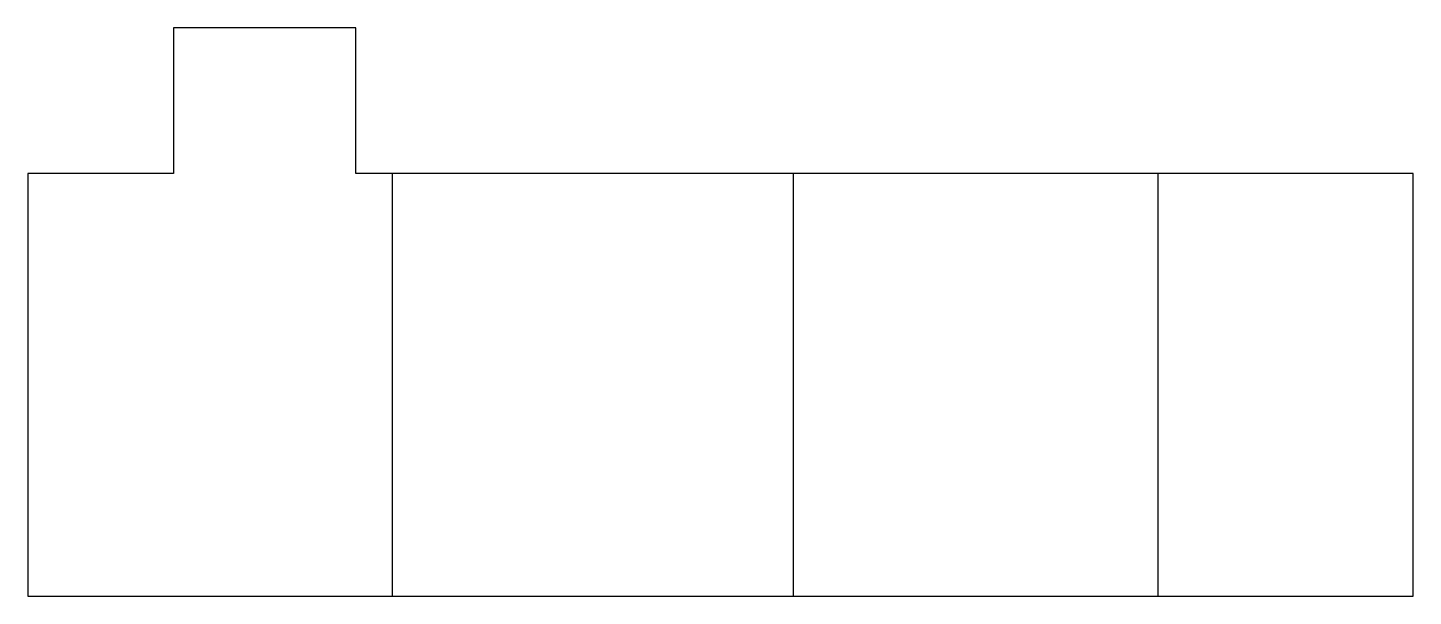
# Model space of a CAD drawing. Header units: millimetres. Extents: x 0 to 1900, y 0 to 780.
import ezdxf

# ---------------------------------------------------------------- set-up
doc = ezdxf.new("R2010")
doc.units = ezdxf.units.MM
doc.linetypes.add('DASHED', pattern=[0.75, 0.5, -0.25])
for name, color, linetype in [('ARM', 3, 'CONTINUOUS'), ('BODY', 7, 'CONTINUOUS'), ('DIVIDE', 8, 'DASHED')]:
    doc.layers.add(name, color=color, linetype=linetype)

msp = doc.modelspace()

# ---------------------------------------------------------------- linework, layer by layer
at = {"layer": 'ARM'}
for p, q in [((450, 780), (200, 780)), ((200, 780), (200, 580))]:
    msp.add_line(p, q, dxfattribs=at)
at = {"layer": 'BODY'}
for p, q in [((450, 580), (450, 780)), ((200, 580), (0, 580)), ((0, 580), (0, 0)), ((1900, 580), (450, 580)), ((1900, 0), (1900, 580)), ((0, 0), (1900, 0))]:
    msp.add_line(p, q, dxfattribs=at)
at = {"layer": 'DIVIDE'}
for p, q in [((500, 0), (500, 580)), ((1050, 0), (1050, 580)), ((1550, 0), (1550, 580))]:
    msp.add_line(p, q, dxfattribs=at)

doc.saveas('drawing.dxf')
